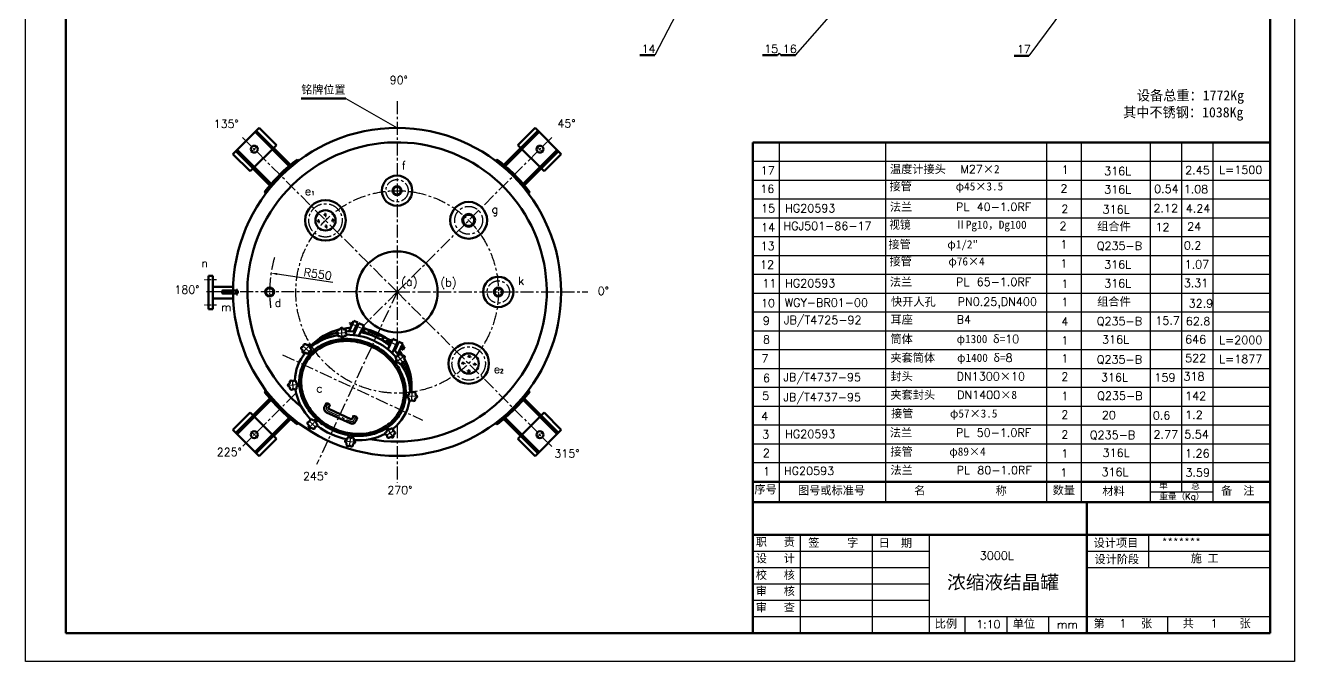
# Model space of a CAD drawing. Extents: x -857 to 5410, y -6702 to 2512.
# Drawn here: x -857 to 5410, y -6702 to -3560 of the extents above; entities that cross this region are included whole.
import ezdxf

# ---------------------------------------------------------------- set-up
doc = ezdxf.new("R2010")
doc.units = 0
doc.linetypes.add('CENTER2', pattern=[28.575, 19.05, -3.175, 3.175, -3.175])
doc.linetypes.add('CENTERX2', pattern=[101.6, 63.5, -12.7, 12.7, -12.7])
doc.layers.get('0').update_dxf_attribs({"linetype": 'CONTINUOUS'})
doc.layers.get('DEFPOINTS').update_dxf_attribs({"linetype": 'CONTINUOUS'})
doc.styles.get("Standard").update_dxf_attribs({"font": 'txt.shx', "height": 40})
doc.dimstyles.get("Standard").update_dxf_attribs({"dimtxt": 0.18, "dimasz": 0.18, "dimexe": 0.18, "dimexo": 0.0625, "dimgap": 0.09, "dimtad": 0, "dimtih": 1, "dimtoh": 1, "dimdec": 4, "dimzin": 0, "dimdsep": 46, "dimtxsty": 'Standard', "dimcen": 0.09, "dimadec": 0, "dimazin": 0, "dimtfac": 1, "dimtdec": 4, "dimtofl": 0, "dimtmove": 0, "dimatfit": 3, "dimfxl": 0, "dimtolj": 1, "dimtzin": 0, "dimarcsym": 0})

# ---------------------------------------------------------------- blocks, each defined once
blk = doc.blocks.new('*D39')
at = {"color": 0, "lineweight": -2}
blk.add_line((661.6, -4828.9), (386, -4787.7), dxfattribs=at)
at = {"color": 0}
blk.add_solid([(386.8, -4782.7), (385.3, -4792.6), (356.4, -4783.2)], dxfattribs=at)
at = {"layer": 'DEFPOINTS', "color": 0}
for p in [(356.4, -4783.2), (978.4, -4876.3)]:
    blk.add_point(p, dxfattribs=at)
at = {"color": 0, "insert": (587, -4787.4), "char_height": 40, "attachment_point": 5, "rotation": 351.48908}
blk.add_mtext('\\A1;R550', dxfattribs=at)

msp = doc.modelspace()

# ---------------------------------------------------------------- linework, layer by layer
for p, q in [((-856.6, -6701.7), (-856.6, 2512)), ((5409.9, 2512), (5409.9, -6701.7)), ((2945.8, -3707.4), (3712.7, -2826.9)), ((4707.8, -2887.3), (4098, -3709.3)), ((2635.9, -2964.7), (2250.9, -3707.4)), ((2864.3, -3696.9), (2856.1, -3707.4)), ((2864.3, -3696.9), (2872.5, -3707.4)), ((2226.1, -3707.4), (2184, -3707.4)), ((2831.4, -3707.4), (2789.3, -3707.4)), ((726.3, -3921), (978.7, -4066)), ((2734.2, -6561.7), (2734.2, -4138.8)), ((2866, -5914.5), (2866, -4138.8)), ((3392, -5914.5), (3392, -4138.8)), ((4185.7, -5914.5), (4185.7, -4138.8)), ((4357.5, -5914.5), (4357.5, -4138.8)), ((4698.7, -5914.5), (4698.7, -4138.8)), ((4852.3, -5863.7), (4852.3, -4138.8)), ((5008.1, -5914.5), (5008.1, -4138.8)), ((5289.9, -4231.8), (2734.2, -4231.8)), ((5289.9, -4324.9), (2734.2, -4324.9)), ((5289.9, -4417.9), (2734.2, -4417.9)), ((621.3, -4502.4), (619.1, -4492)), ((627.1, -4506.1), (623.4, -4485.9)), ((629.3, -4500.4), (627.4, -4488.9)), ((5289.9, -4510.9), (2734.2, -4510.9)), ((588.3, -4532.8), (586.1, -4522.4)), ((594.2, -4536.5), (590.5, -4516.3)), ((596.3, -4530.8), (594.4, -4519.3)), ((626.1, -4559.3), (623.9, -4548.9)), ((632, -4563), (628.3, -4542.8)), ((634.1, -4557.3), (632.2, -4545.8)), ((659.3, -4530), (657.1, -4519.6)), ((665.2, -4533.7), (661.5, -4513.5)), ((667.3, -4528), (665.4, -4516.5)), ((5289.9, -4604), (2734.2, -4604)), ((5289.9, -4697), (2734.2, -4697)), ((5289.9, -4790), (2734.2, -4790)), ((168.1, -4876), (48.1, -4876)), ((5289.9, -4883.1), (2734.2, -4883.1)), ((5289.9, -4976.1), (2734.2, -4976.1)), ((707.3, -5104.4), (704, -5050.7)), ((5289.9, -5069.1), (2734.2, -5069.1)), ((547.4, -5137.2), (511.5, -5177.3)), ((680.7, -5079.2), (730.6, -5076.2)), ((548.2, -5173.8), (510.9, -5140.5)), ((1016.4, -5192.3), (972.9, -5224)), ((1009.5, -5228.3), (980, -5187.8)), ((1345.9, -5198.6), (1325.7, -5194.9)), ((1340.3, -5200.7), (1328.8, -5198.8)), ((1342.2, -5192.7), (1331.8, -5190.5)), ((5289.9, -5162.2), (2734.2, -5162.2)), ((1315.6, -5231.6), (1295.4, -5227.9)), ((1309.9, -5233.7), (1298.4, -5231.8)), ((1311.9, -5225.7), (1301.4, -5223.5)), ((1339.5, -5263.7), (1329, -5261.5)), ((1372.5, -5236.3), (1352.3, -5232.7)), ((1366.8, -5238.5), (1355.3, -5236.6)), ((1368.8, -5230.5), (1358.3, -5228.3)), ((5289.9, -5255.2), (2734.2, -5255.2)), ((466.1, -5361.1), (463.7, -5311.2)), ((1343.2, -5269.6), (1323, -5265.9)), ((1337.5, -5271.7), (1326, -5269.8)), ((491.6, -5334.9), (437.8, -5337.5)), ((1051.5, -5417), (1053.7, -5367)), ((5289.9, -5348.2), (2734.2, -5348.2)), ((623.1, -5424.4), (650.6, -5437.3)), ((1079.3, -5393.2), (1025.6, -5390.8)), ((5289.9, -5441.3), (2734.2, -5441.3)), ((542.4, -5512.1), (579.1, -5546)), ((542.6, -5548.7), (579.1, -5509.1)), ((786.5, -5500.6), (758.9, -5487.8)), ((486.1, -5531), (492.7, -5524.4)), ((965.4, -5559.8), (923.5, -5587.2)), ((929.8, -5551.1), (959.2, -5596.2)), ((5289.9, -5534.3), (2734.2, -5534.3)), ((773.2, -5619.4), (719.9, -5612.2)), ((743.3, -5640.6), (750.1, -5591)), ((5289.9, -5627.3), (2734.2, -5627.3)), ((5289.9, -5720.4), (2734.2, -5720.4)), ((4698.7, -5863.7), (5008.1, -5863.7)), ((2734.2, -6561.7), (2734.2, -6076.3)), ((2969.7, -6561.7), (2969.7, -6076.3)), ((3326, -6561.7), (3326, -6076.3)), ((3607.5, -6561.7), (3607.5, -6076.3)), ((4689.3, -6238.1), (4689.3, -6076.3)), ((3607.5, -6157.2), (2734.2, -6157.2)), ((5289.9, -6157.2), (4384.2, -6157.2)), ((3607.5, -6238.1), (2734.2, -6238.1)), ((5289.9, -6238.1), (4384.2, -6238.1)), ((3607.5, -6319), (2734.2, -6319)), ((3607.5, -6399.9), (2734.2, -6399.9)), ((2734.2, -6468.7), (2734.2, -6561.7)), ((2734.2, -6480.8), (2734.2, -6561.7)), ((5289.9, -6480.8), (2734.2, -6480.8)), ((3783.4, -6561.7), (3783.4, -6480.8)), ((3990.1, -6561.7), (3990.1, -6480.8)), ((4196.8, -6561.7), (4196.8, -6480.8)), ((4783.3, -6561.7), (4783.3, -6480.8)), ((5409.9, -6701.7), (-856.6, -6701.7))]:
    msp.add_line(p, q)
at = {"lineweight": 50}
for p, q in [((-656.6, 2392), (-656.6, -6561.7)), ((5289.9, 2392), (5289.9, -6561.7)), ((5289.9, -5254.8), (5289.9, 2392)), ((2250.9, -3707.4), (2177.5, -3707.4)), ((2856.1, -3707.4), (2782.8, -3707.4)), ((2945.8, -3707.4), (2872.5, -3707.4)), ((4098, -3709.3), (4024.7, -3709.3)), ((505.5, -3921), (726.3, -3921)), ((297.8, -4065.4), (167.9, -4195.2)), ((297.8, -4065.4), (383, -4150.6)), ((1659.5, -4065.4), (1574.3, -4150.6)), ((1789.4, -4195.2), (1659.5, -4065.4)), ((277.1, -4086.1), (445.1, -4254.1)), ((283.6, -4079.6), (452.2, -4248.1)), ((1673.7, -4079.6), (1505.2, -4248.1)), ((1680.2, -4086.1), (1512.2, -4254.1)), ((167.9, -4195.2), (253.2, -4280.4)), ((182.1, -4181), (350.7, -4349.6)), ((188.6, -4174.5), (356.7, -4342.6)), ((253.2, -4280.4), (383, -4150.6)), ((1574.3, -4150.6), (1704.2, -4280.4)), ((1768.7, -4174.5), (1600.6, -4342.6)), ((1775.2, -4181), (1606.6, -4349.6)), ((1789.4, -4195.2), (1704.2, -4280.4)), ((2734.2, -6561.7), (2734.2, -4138.8)), ((5289.9, -4138.8), (2734.2, -4138.8)), ((486.1, -4221.2), (492.7, -4227.8)), ((1471.2, -4221.2), (1464.7, -4227.8)), ((323.8, -4383.5), (330.3, -4390.1)), ((1633.5, -4383.5), (1627, -4390.1)), ((48.1, -4796.7), (48.1, -4961.7)), ((48.1, -4796.7), (68.1, -4796.7)), ((68.1, -4796.7), (68.1, -4961.7)), ((68.1, -4850.7), (168.5, -4850.7)), ((117.9, -4868.5), (188.8, -4868.5)), ((117.9, -4883.5), (188.8, -4883.5)), ((68.1, -4907.7), (168.8, -4907.7)), ((68.1, -4961.7), (48.1, -4961.7)), ((741.4, -5070.3), (765.6, -5018.6)), ((748.1, -5040.9), (755.1, -5025.7)), ((748.1, -5040.9), (753.9, -5043.6)), ((755.1, -5025.7), (761, -5028.4)), ((762.6, -5088.7), (790, -5030)), ((763.7, -5070.8), (784.1, -5027.2)), ((765.6, -5018.6), (784.1, -5027.2)), ((772.4, -5052.2), (778.3, -5055)), ((779.5, -5037), (785.4, -5039.8)), ((790, -5030), (814.3, -5041.3)), ((790.2, -5093), (814.3, -5041.3)), ((802.7, -5066.3), (945.8, -5133.1)), ((809.8, -5051.2), (952.9, -5117.9)), ((933.4, -5159.8), (957.5, -5108.1)), ((954.5, -5178.2), (981.9, -5119.5)), ((981.9, -5119.5), (957.5, -5108.1)), ((967.5, -5165.8), (987.8, -5122.2)), ((977.3, -5129.3), (983.2, -5132)), ((982.2, -5182.5), (1006.3, -5130.8)), ((1006.3, -5130.8), (987.8, -5122.2)), ((970.2, -5144.5), (976.1, -5147.2)), ((994.6, -5155.8), (1007.9, -5162)), ((1001.7, -5140.7), (1015, -5146.9)), ((1007.9, -5162), (1015, -5146.9)), ((323.8, -5368.7), (330.3, -5362.1)), ((1633.5, -5368.7), (1627, -5362.1)), ((182.1, -5571.2), (350.7, -5402.6)), ((188.6, -5577.7), (356.7, -5409.6)), ((620.2, -5442.7), (627.7, -5426.6)), ((640.9, -5445.7), (645.9, -5435)), ((1768.7, -5577.7), (1600.6, -5409.6)), ((1775.2, -5571.2), (1606.6, -5402.6)), ((167.9, -5557), (253.2, -5471.7)), ((383, -5601.6), (253.2, -5471.7)), ((277.1, -5666.1), (445.1, -5498.1)), ((283.6, -5672.6), (452.2, -5504)), ((630.4, -5470.6), (746.4, -5524.7)), ((644.3, -5455), (749.4, -5504)), ((758.7, -5500.7), (763.7, -5490)), ((774.3, -5514.5), (781.8, -5498.4)), ((1673.7, -5672.6), (1505.2, -5504)), ((1680.2, -5666.1), (1512.2, -5498.1)), ((1704.2, -5471.7), (1574.3, -5601.6)), ((1789.4, -5557), (1704.2, -5471.7)), ((167.9, -5557), (297.8, -5686.8)), ((1471.2, -5531), (1464.7, -5524.4)), ((1659.5, -5686.8), (1789.4, -5557)), ((297.8, -5686.8), (383, -5601.6)), ((1659.5, -5686.8), (1574.3, -5601.6)), ((5289.9, -5813.4), (2734.2, -5813.4)), ((5289.9, -5914.5), (2734.2, -5914.5)), ((4384.2, -6076.3), (4384.2, -5914.5)), ((5289.9, -6076.3), (2734.2, -6076.3)), ((4384.2, -6561.7), (4384.2, -6076.3)), ((-656.6, -6561.7), (5289.9, -6561.7))]:
    msp.add_line(p, q, dxfattribs=at)
at = {"linetype": 'CENTERX2'}
for p, q in [((978.7, -3934.7), (978.7, -5118)), ((978.7, -4876.1), (207.3, -4104.8)), ((978.7, -4876.1), (1750, -4104.8)), ((978.7, -4876), (37.4, -4876)), ((188.8, -4892.9), (188.8, -4860.2)), ((978.7, -4875.7), (580.9, -5728.8)), ((978.7, -4876.1), (813.7, -5041)), ((978.7, -4876), (1920.1, -4876)), ((978.7, -4876.1), (1750, -5647.4)), ((739.7, -5027), (1013.9, -5154.9)), ((412.5, -5186.3), (1104.8, -5509.1)), ((477, -5377.7), (207.3, -5647.4)), ((630.5, -5444.2), (638.3, -5427.6)), ((637.3, -5462.8), (747.9, -5514.4)), ((766.5, -5507.6), (774.3, -5490.9)), ((978.7, -5535.4), (978.7, -5817.4))]:
    msp.add_line(p, q, dxfattribs=at)
at = {"linetype": 'CENTER2'}
for p, q in [((289.7, -4154.6), (257.2, -4187.1)), ((1700.1, -4187.1), (1667.7, -4154.6)), ((87.1, -4816.7), (27.3, -4816.7)), ((87.1, -4941.7), (27.3, -4941.7)), ((257.2, -5565.1), (289.7, -5597.5)), ((1667.7, -5597.5), (1700.1, -5565.1))]:
    msp.add_line(p, q, dxfattribs=at)
at = {"lineweight": 50}
for centre, radius in [((978.7, -4876), 810), ((273.4, -4170.9), 17.2), ((1683.9, -4170.9), 17.2), ((978.4, -4375.9), 75), ((978.4, -4375.9), 22.5), ((978.4, -4375.9), 19), ((625, -4522.6), 100), ((1332, -4522.3), 90.8), ((625, -4522.6), 50), ((1332, -4522.3), 31.4), ((1332, -4522.3), 27.5), ((978.7, -4876), 200), ((1478.4, -4876), 75), ((349.4, -4876), 22.5), ((349.4, -4876), 19), ((1478.4, -4876), 22.5), ((1478.4, -4876), 19), ((1332.1, -5229.4), 100), ((1004.7, -5150.6), 3.64), ((1332.1, -5229.4), 50), ((273.4, -5581.3), 17.2), ((1683.9, -5581.3), 17.2)]:
    msp.add_circle(centre, radius, dxfattribs=at)
at = {"linetype": 'CENTERX2'}
for centre, radius in [((978.4, -4375.9), 55), ((978.7, -4876), 500), ((625, -4522.6), 82.5), ((1332, -4522.3), 68.8), ((1478.4, -4876), 55), ((1332.1, -5229.4), 82.5)]:
    msp.add_circle(centre, radius, dxfattribs=at)
at = {"lineweight": 50}
for centre, radius, start, end in [((978.4, -4876.3), 739, 259.58156, 230.41844), ((978.7, -4876.1), 819.4, 126.94891, 143.05109), ((978.7, -4876.1), 819.4, 36.94891, 53.05109), ((184, -4876), 8.94, 302.9693, 57.0307), ((689.6, -5069.7), 7, 79.64531, 227.27143), ((680.8, -5079.2), 6, 319.64531, 47.27143), ((691.9, -5056.9), 6, 259.64531, 347.27143), ((704.6, -5059.7), 7, 19.64531, 167.27143), ((716.8, -5055.4), 6, 199.64531, 287.27143), ((720.7, -5067.8), 7, 319.64531, 107.27143), ((730.6, -5076.2), 6, 139.64531, 227.27143), ((523.9, -5140), 7, 34.43635, 182.06247), ((534.7, -5132.7), 6, 214.43635, 302.06247), ((541.6, -5143.7), 7, 334.43635, 122.06247), ((690.7, -5087.6), 7, 139.64531, 287.27143), ((694.5, -5100.1), 6, 19.64531, 107.27143), ((706.8, -5095.7), 7, 199.64531, 347.27143), ((719.4, -5098.5), 6, 79.64531, 167.27143), ((721.8, -5085.8), 7, 259.64531, 47.27143), ((511.9, -5153.5), 7, 94.43635, 242.06247), ((505.9, -5164.9), 6, 334.43635, 62.06247), ((517.6, -5170.5), 7, 154.43635, 302.06247), ((510.9, -5140.5), 6, 274.43635, 2.06247), ((524.5, -5181.6), 6, 34.43635, 122.06247), ((535.2, -5174.2), 7, 214.43635, 2.06247), ((548.2, -5173.7), 6, 94.43635, 182.06247), ((553.3, -5149.3), 6, 154.43635, 242.06247), ((547.2, -5160.8), 7, 274.43635, 62.06247), ((978.3, -5200.8), 7, 82.27939, 229.90552), ((980.1, -5187.9), 6, 262.27939, 349.90552), ((992.9, -5190.2), 7, 22.27939, 169.90552), ((1004.9, -5185.2), 6, 202.27939, 289.90552), ((1009.3, -5197.4), 7, 322.27939, 109.90552), ((980.2, -5218.7), 7, 142.27939, 289.90552), ((969.9, -5210.7), 6, 322.27939, 49.90552), ((984.6, -5230.9), 6, 22.27939, 109.90552), ((996.7, -5225.9), 7, 202.27939, 349.90552), ((1009.5, -5228.2), 6, 82.27939, 169.90552), ((1011.2, -5215.3), 7, 262.27939, 49.90552), ((1019.6, -5205.4), 6, 142.27939, 229.90552), ((442.7, -5324.7), 6, 288.979, 16.60512), ((455.1, -5321), 7, 48.979, 196.60512), ((463.7, -5311.2), 6, 228.979, 316.60512), ((473.1, -5320.2), 7, 348.979, 136.60512), ((485.9, -5322.6), 6, 168.979, 256.60512), ((978.7, -4876.1), 819.4, 216.94891, 233.05109), ((446.9, -5337), 7, 108.979, 256.60512), ((443.9, -5349.7), 6, 348.979, 76.60512), ((456.7, -5352.2), 7, 168.979, 316.60512), ((466.1, -5361.1), 6, 48.979, 136.60512), ((474.6, -5351.3), 7, 228.979, 16.60512), ((487.1, -5347.6), 6, 108.979, 196.60512), ((482.9, -5335.3), 7, 288.979, 76.60512), ((1034.6, -5391.2), 7, 103.68694, 251.31306), ((1031.6, -5378.6), 6, 283.68694, 11.31306), ((1044.3, -5376), 7, 43.68694, 191.31306), ((1053.7, -5367.1), 6, 223.68694, 311.31306), ((1062.3, -5376.8), 7, 343.68694, 131.31306), ((1074.8, -5380.5), 6, 163.68694, 251.31306), ((1070.6, -5392.8), 7, 283.68694, 71.31306), ((978.7, -4876.1), 819.4, 306.94891, 323.05109), ((639.2, -5451.6), 21, 155, 245), ((631.7, -5441.8), 15.7, 25.40579, 104.59421), ((647.2, -5448.7), 7, 155, 245), ((1030.5, -5403.5), 6, 343.68694, 71.31306), ((1042.9, -5407.2), 7, 163.68694, 311.31306), ((1051.5, -5417), 6, 43.68694, 131.31306), ((1060.9, -5408), 7, 223.68694, 11.31306), ((1073.7, -5405.4), 6, 103.68694, 191.31306), ((542.4, -5512.1), 6, 273.47821, 1.10433), ((555.4, -5511.8), 7, 33.47821, 181.10433), ((566.2, -5504.7), 6, 213.47821, 301.10433), ((573, -5515.8), 7, 333.47821, 121.10433), ((752.3, -5497.7), 7, 245, 335), ((767.6, -5505.2), 15.7, 25.40579, 104.59421), ((543.2, -5525.1), 7, 93.47821, 241.10433), ((536.9, -5536.4), 6, 333.47821, 61.10433), ((548.5, -5542.3), 7, 153.47821, 301.10433), ((555.2, -5553.4), 6, 33.47821, 121.10433), ((566.1, -5546.2), 7, 213.47821, 1.10433), ((579.1, -5546), 6, 93.47821, 181.10433), ((584.6, -5521.6), 6, 153.47821, 241.10433), ((578.3, -5533), 7, 273.47821, 61.10433), ((755.3, -5505.7), 21, 245, 335), ((926.5, -5574.5), 7, 109.29803, 256.92416), ((922.2, -5562.2), 6, 289.29803, 16.92416), ((934.6, -5558.4), 7, 49.29803, 196.92416), ((943.1, -5548.6), 6, 229.29803, 316.92416), ((952.6, -5557.4), 7, 349.29803, 136.92416), ((965.4, -5559.9), 6, 169.29803, 256.92416), ((962.4, -5572.5), 7, 289.29803, 76.92416), ((728.9, -5613.4), 7, 98.46132, 246.08745), ((723.6, -5625.3), 6, 338.46132, 66.08745), ((726.9, -5600.5), 6, 278.46132, 6.08745), ((735.7, -5630), 7, 158.46132, 306.08745), ((739.9, -5599.2), 7, 38.46132, 186.08745), ((743.3, -5640.6), 6, 38.46132, 126.08745), ((750, -5591.1), 6, 218.46132, 306.08745), ((753.5, -5632.5), 7, 218.46132, 6.08745), ((757.7, -5601.6), 7, 338.46132, 126.08745), ((766.4, -5631.1), 6, 98.46132, 186.08745), ((769.8, -5606.3), 6, 158.46132, 246.08745), ((764.5, -5618.2), 7, 278.46132, 66.08745), ((923.5, -5587.1), 6, 349.29803, 76.92416), ((936.3, -5589.6), 7, 169.29803, 316.92416), ((945.8, -5598.4), 6, 49.29803, 136.92416), ((954.3, -5588.6), 7, 229.29803, 16.92416), ((966.7, -5584.8), 6, 109.29803, 196.92416)]:
    msp.add_arc(centre, radius, start, end, dxfattribs=at)
at = {"linetype": 'CENTERX2'}
for centre, radius, start, end in [((978.4, -4876.3), 629, 164.23547, 187.09905), ((643.2, -5450.1), 14, 155, 245), ((753.8, -5501.7), 14, 245, 335)]:
    msp.add_arc(centre, radius, start, end, dxfattribs=at)
msp.add_arc((126.7, -4876), 10.5, 314.43724, 45.56276)
at = {"lineweight": 50}
msp.add_ellipse((117.9, -4876), major_axis=(0, -7.5), ratio=0.461975, dxfattribs=at)
at = {"lineweight": 50, "extrusion": (0, 0, -1)}
for start_param, end_param in [(1.892195, 2.485103), (2.536048, 2.667384), (2.744846, 2.754662), (2.955766, 3.141593)]:
    msp.add_ellipse((758.6, -5347.7), major_axis=(-124.9, -267.8), ratio=0.984465, start_param=start_param, end_param=end_param, dxfattribs=at)
at = {"lineweight": 50}
for major_axis, ratio, start_param, end_param in [((-263.6, 122.9), 0.943535, 5.084977, 5.236972), ((-263.6, 122.9), 0.943535, 4.790127, 4.987363), ((-263.6, 122.9), 0.943535, 5.38174, 5.950532), ((-263.6, 122.9), 0.872751, 5.36371, 5.930083), ((-263.6, 122.9), 0.872751, 4.248705, 5.204284), ((-124.9, -267.8), 0.984465, 2.955766, 3.141593), ((-263.6, 122.9), 0.943535, 4.437415, 4.634651), ((-263.6, 122.9), 0.872751, 6.054566, 6.641466), ((-263.6, 122.9), 0.943535, 4.215181, 4.339801), ((-124.9, -267.8), 0.984465, 2.562942, 2.667384), ((-263.6, 122.9), 0.872751, 3.549919, 4.090167), ((-263.6, 122.9), 0.943535, 3.522285, 4.06982), ((-124.9, -267.8), 0.984465, 1.922117, 2.515695), ((-263.6, 122.9), 0.872751, 6.813096, 7.42592), ((-263.6, 122.9), 0.872751, 2.730272, 3.377047), ((-263.6, 122.9), 0.872751, 7.582019, 8.147427), ((-263.6, 122.9), 0.872751, 1.975882, 2.559637)]:
    msp.add_ellipse((758.6, -5347.7), major_axis=major_axis, ratio=ratio, start_param=start_param, end_param=end_param, dxfattribs=at)
at = {"extrusion": (0, 0, -1)}
msp.add_ellipse((758.6, -5347.7), major_axis=(-124.9, -267.8), ratio=0.984465, start_param=1.570796, end_param=1.764195, dxfattribs=at)
for major_axis, ratio, start_param, end_param in [((-263.6, 122.9), 0.943535, 6.07308, 6.283185), ((-263.6, 122.9), 0.943535, 3.141593, 3.359439), ((-124.9, -267.8), 0.984465, 1.570796, 1.773665)]:
    msp.add_ellipse((758.6, -5347.7), major_axis=major_axis, ratio=ratio, start_param=start_param, end_param=end_param)
at = {"lineweight": 50}
for points, knots in [([(514.3, -5233.7), (510.9, -5241), (508, -5248.4), (500.5, -5271.2), (497.3, -5287.1), (495, -5315), (495.1, -5326.8), (497.1, -5351.5), (499.3, -5364.4), (506, -5390.1), (510.4, -5402.8), (521.5, -5427.6), (528.1, -5439.8), (542.1, -5461.4), (549.2, -5470.9), (564.6, -5489.1), (573, -5497.8), (590.9, -5514.3), (600.3, -5522), (622.3, -5537.8), (635.1, -5545.7), (661.5, -5559.4), (675.3, -5565.4), (703.4, -5575.2), (717.8, -5579.1), (743.9, -5584.1), (755.6, -5585.7), (778.9, -5587.3), (790.6, -5587.5), (813.6, -5586.4), (824.9, -5585.1), (849.8, -5580.7), (863.2, -5577.3), (888.8, -5568.3), (901.1, -5562.9), (922.3, -5551.3), (931.3, -5545.4), (948.4, -5532.6), (956.3, -5525.6), (971, -5510.6), (977.7, -5502.7), (991.7, -5483.3), (998.5, -5471.6), (1009.5, -5447.3), (1013.7, -5434.7), (1019.6, -5408.9), (1021.4, -5395.8), (1022.3, -5369.1), (1021.5, -5355.6), (1017.5, -5328.5), (1014.2, -5315), (1005.2, -5288.3), (999.5, -5275.2), (986.8, -5251.8), (980.2, -5241.3), (965.6, -5221.3), (957.5, -5211.6), (940.1, -5193.3), (930.7, -5184.7), (910.7, -5168.6), (900.2, -5161.1), (876.5, -5146.5), (863.3, -5139.5), (836, -5127.7), (821.9, -5122.7), (795.8, -5115.5), (783.9, -5113), (759.9, -5109.5), (747.9, -5108.5), (724, -5107.9), (712.1, -5108.3), (688.7, -5110.7), (677.3, -5112.7), (654.9, -5118), (644.1, -5121.3), (623.2, -5129.4), (613.1, -5134), (594, -5144.7), (584.9, -5150.6), (567.9, -5163.6), (559.9, -5170.7), (542.4, -5188.7), (533.5, -5200.2), (521.6, -5219.3), (517.7, -5226.4), (514.3, -5233.7)], [0, 0, 0, 0, 0.104427, 0.104427, 0.313281, 0.313281, 0.462881, 0.462881, 0.624941, 0.624941, 0.787001, 0.787001, 0.94906, 0.94906, 1.085092, 1.085092, 1.221124, 1.221124, 1.357155, 1.357155, 1.521529, 1.521529, 1.685903, 1.685903, 1.850278, 1.850278, 1.982241, 1.982241, 2.114205, 2.114205, 2.246169, 2.246169, 2.409461, 2.409461, 2.572753, 2.572753, 2.707372, 2.707372, 2.841991, 2.841991, 2.97661, 2.97661, 3.152343, 3.152343, 3.325533, 3.325533, 3.49574, 3.49574, 3.665946, 3.665946, 3.836153, 3.836153, 4.00636, 4.00636, 4.149168, 4.149168, 4.291977, 4.291977, 4.434786, 4.434786, 4.577594, 4.577594, 4.741649, 4.741649, 4.905704, 4.905704, 5.04137, 5.04137, 5.177036, 5.177036, 5.312702, 5.312702, 5.448368, 5.448368, 5.583684, 5.583684, 5.719, 5.719, 5.854316, 5.854316, 5.989632, 5.989632, 6.177398, 6.177398, 6.283185, 6.283185, 6.283185, 6.283185]), ([(523.4, -5238), (520.1, -5245), (517.2, -5252.2), (510.8, -5272), (508, -5284.9), (505.1, -5311.3), (504.9, -5324.8), (507.2, -5351.9), (509.7, -5365.6), (517.3, -5392.7), (522.5, -5406.1), (535.3, -5432.3), (542.9, -5445), (560.5, -5469.3), (570.5, -5480.9), (592.4, -5502.6), (604.3, -5512.6), (629.8, -5530.8), (643.3, -5538.9), (671.5, -5553), (686.1, -5558.9), (716.1, -5568.4), (731.3, -5571.9), (762, -5576.4), (777.3, -5577.5), (807.6, -5577), (822.6, -5575.5), (851.5, -5570.1), (865.5, -5566.2), (892.2, -5556.1), (904.8, -5549.9), (928.3, -5535.6), (939.2, -5527.4), (958.9, -5509.3), (967.7, -5499.4), (983.1, -5478.2), (989.7, -5466.9), (1000.4, -5443.1), (1004.5, -5430.7), (1010.2, -5405), (1011.7, -5391.8), (1012.2, -5365), (1011.1, -5351.4), (1006.3, -5324.1), (1002.5, -5310.5), (992.4, -5283.7), (986.1, -5270.6), (970.9, -5245.2), (962.2, -5232.9), (942.5, -5209.8), (931.5, -5198.8), (907.9, -5178.8), (895.1, -5169.6), (868.3, -5153.3), (854.1, -5146.2), (825, -5134.2), (810, -5129.4), (779.6, -5122.2), (764.2, -5119.9), (733.6, -5117.7), (718.4, -5117.9), (688.6, -5120.7), (674, -5123.4), (646.1, -5131), (632.7, -5136), (607.4, -5148.2), (595.6, -5155.3), (573.8, -5171.5), (563.8, -5180.5), (546.1, -5200.2), (538.3, -5210.8), (528.7, -5227.2), (525.9, -5232.5), (523.4, -5238)], [0, 0, 0, 0, 0.106686, 0.106686, 0.285921, 0.285921, 0.465157, 0.465157, 0.644393, 0.644393, 0.823628, 0.823628, 1.002864, 1.002864, 1.182099, 1.182099, 1.361335, 1.361335, 1.54057, 1.54057, 1.719806, 1.719806, 1.899042, 1.899042, 2.078277, 2.078277, 2.257513, 2.257513, 2.436748, 2.436748, 2.615984, 2.615984, 2.795219, 2.795219, 2.974455, 2.974455, 3.15369, 3.15369, 3.332926, 3.332926, 3.512162, 3.512162, 3.691397, 3.691397, 3.870633, 3.870633, 4.049868, 4.049868, 4.229104, 4.229104, 4.408339, 4.408339, 4.587575, 4.587575, 4.766811, 4.766811, 4.946046, 4.946046, 5.125282, 5.125282, 5.304517, 5.304517, 5.483753, 5.483753, 5.662988, 5.662988, 5.842224, 5.842224, 6.02146, 6.02146, 6.200695, 6.200695, 6.283185, 6.283185, 6.283185, 6.283185])]:
    msp.add_open_spline(points, degree=3, knots=knots, dxfattribs=at)
msp.add_point((758.6, -5347.7))

# ---------------------------------------------------------------- texts
at = {"attachment_point": 1}
for s, insert, char_height, width in [('14', (2186.1, -3655.3), 40, 105.398), ('15', (2791.3, -3655.3), 40, 105.398), ('16', (2883.1, -3655.9), 40, 105.398), ('17', (4039, -3656.9), 40, 105.398), ('90%%d', (942.1, -3809.5), 40, 198.079), ('{\\f宋体|b0|i0|c134|p2;铭牌位置}', (505.5, -3856.6), 40, 602.591), ('{\\fTxt|b0|i0|c134|p2;  设备总重：1772Kg\\P其中不锈钢：1038Kg}', (4563, -3880.5), 50, 690.43), ('135%%d', (73.2, -4026.1), 40, 161.146), ('45%%d', (1770.4, -4023.8), 40, 235.522), ('17', (2773.7, -4256.1), 40.45, 65.205), ('{\\f宋体|b0|i0|c134|p2;温度计接头}  M27{\\fTxt|b0|i0|c134|p2;×2}', (3411.8, -4249.2), 40.45, 762.004), ('1', (4259.4, -4252.1), 40.4, 70.884), ('316L', (4469.6, -4258.9), 40.45, 295.534), ('2.45', (4869.6, -4254.4), 40.45, 184.652), ('L=1500', (5037.3, -4252.7), 40.45, 321.01), ('16', (2771.9, -4346.8), 40.45, 65.205), ('{\\f宋体|b0|i0|c134|p2;接管}      {\\f宋体|b0|i0|c134|p2;φ45×3.5}', (3409.8, -4334.4), 40.45, 946.137), ('2', (4253.5, -4344.8), 40.4, 66.438), ('316L', (4469.6, -4349.6), 40.45, 295.534), ('0.54', (4716, -4347), 40.45, 184.652), ('1.08', (4863, -4348.4), 40, 160), ('15', (2775.5, -4442.8), 40.45, 65.205), ('HG20593', (2894.5, -4442.5), 40.45, 472.164), ('{\\f宋体|b0|i0|c134|p2;法兰}      PL 40-1.0RF', (3411.4, -4435.8), 40.45, 946.137), ('2', (4258.1, -4445.3), 40.4, 66.438), ('316L', (4461.7, -4448.3), 40.45, 295.534), ('2.12', (4713.2, -4442.4), 40.45, 127.836), ('4.24', (4872.4, -4443.4), 40.45, 122.154), ('14', (2775.5, -4537.1), 40.45, 65.205), ('HGJ501-86-17', (2886, -4529.8), 40.45, 534.585), ('{\\fTxt|b0|i0|c134|p2;视镜        ⅡPg10，Dg100}', (3408.8, -4523.9), 40.45, 818.121), ('2', (4249.2, -4530.3), 40.4, 66.438), ('{\\f宋体|b0|i0|c134|p2;组合件}', (4435.1, -4531.7), 40.45, 295.534), ('12', (4723.1, -4535.6), 40.45, 115.187), ('24', (4879.6, -4532.6), 40.45, 129.954), ('13', (2773.4, -4629.2), 40.45, 65.205), ('{\\f宋体|b0|i0|c134|p2;接管}     {\\f宋体|b0|i0|c134|p2;φ1/2\\f宋体|b0|i0|c0|p2;"}', (3404.5, -4620.8), 40.45, 946.137), ('1', (4253.5, -4620.6), 40.4, 66.438), ('Q235-B', (4433.1, -4628.1), 40.45, 295.534), ('0.2', (4863.4, -4626.2), 40, 136.727), ('{\\f宋体|b0|i0|c134|p2;接管}     {\\f宋体|b0|i0|c134|p2;φ76×4}', (3409.8, -4704.8), 40.45, 946.137), ('12', (2770.5, -4721), 40.45, 65.205), ('1', (4253.5, -4715.3), 40.4, 66.438), ('316L', (4469.6, -4720.6), 40.45, 295.534), ('1.07', (4866.7, -4719.4), 40.45, 127.836), ('11', (2781.6, -4813.6), 40.45, 89.983), ('HG20593', (2894.5, -4812.9), 40.45, 472.164), ('{\\f宋体|b0|i0|c134|p2;法兰}      PL 65-1.0RF', (3411.4, -4806.3), 40.45, 946.137), ('1', (4258.1, -4815.8), 40.4, 66.438), ('316L', (4469.6, -4813.2), 40.45, 295.534), ('3.31', (4863, -4811.9), 40, 160), ('180%%d', (-120.9, -4844.6), 40, 165.066), ('0%%d', (1969.4, -4851.2), 40, 178.272), ('10', (2774.9, -4911), 40.45, 82.159), ('WGY-BR01-00', (2892.6, -4908.9), 40.45, 534.585), ('{\\f宋体|b0|i0|c134|p2;快开人孔}   PN0.25,DN400', (3417.2, -4904), 40.45, 946.137), ('1', (4258.1, -4905.6), 40.4, 66.438), ('{\\f宋体|b0|i0|c134|p2;组合件}', (4435.1, -4903.3), 40.45, 295.534), ('32.9', (4886.6, -4912.3), 40.45, 113.632), ('9', (2784, -4997.9), 40.4, 26.082), ('JB/T4725-92', (2888.2, -4994.3), 40.45, 517.291), ('{\\f宋体|b0|i0|c134|p2;耳座}      B4', (3414.4, -4992.1), 40.45, 946.137), ('4', (4258.1, -5001.5), 40.4, 66.438), ('Q235-B', (4433.1, -5000), 40.45, 295.534), ('15.7', (4722.1, -4997.3), 40.45, 101.664), ('62.8', (4872.4, -5000.3), 40.45, 122.154), ('8', (2785.3, -5090.4), 40.4, 26.082), ('{\\f宋体|b0|i0|c134|p2;筒体}      {\\fTxt|b0|i0|c134|p2;φ1300 δ=}10', (3414.4, -5088.2), 40.45, 946.137), ('1', (4258.1, -5095.3), 40.4, 66.438), ('316L', (4459.1, -5090.8), 40.45, 295.534), ('646', (4869, -5090), 40.45, 122.595), ('L=2000', (5037.3, -5093.1), 40.45, 321.01), ('7', (2777.4, -5184.3), 40.4, 50.86), ('{\\f宋体|b0|i0|c134|p2;夹套筒体}   {\\fTxt|b0|i0|c134|p2;φ1400 δ=}8', (3414.4, -5180.8), 40.45, 946.137), ('1', (4258.1, -5184.6), 40.4, 66.438), ('Q235-B', (4433.1, -5189.2), 40.45, 295.534), ('522', (4869, -5182.6), 40.45, 125.585), ('L=1877', (5037.3, -5186.7), 40.45, 167.607), ('6', (2785.3, -5280.7), 40.4, 41.731), ('JB/T4737-95', (2885.8, -5277), 40.45, 514.301), ('{\\f宋体|b0|i0|c134|p2;封头}      DN1300{\\f宋体|b0|i0|c134|p2;×}10', (3414.4, -5272.4), 40.45, 946.137), ('2', (4258.1, -5273.9), 40.4, 66.438), ('316L', (4453.7, -5277.3), 40.45, 295.534), ('159', (4717.7, -5278.5), 40.45, 127.836), ('318', (4861.1, -5273), 40.45, 151.217), ('5', (2781.4, -5368.8), 40.4, 33.907), ('JB/T4737-95', (2885.8, -5375.6), 40.45, 514.301), ('{\\f宋体|b0|i0|c134|p2;夹套封头}   DN1400{\\f宋体|b0|i0|c134|p2;×8}', (3414.4, -5363.9), 40.45, 946.137), ('1', (4258.1, -5370), 40.4, 66.438), ('Q235-B', (4435.2, -5368.5), 40.45, 295.534), ('142', (4869.6, -5369.3), 40.45, 139.199), ('{\\f宋体|b0|i0|c134|p2;接管}     {\\f宋体|b0|i0|c134|p2;φ57×3.5}', (3417.4, -5456), 40.45, 946.137), ('4', (2776.2, -5469.1), 40.4, 35.211), ('2', (4258.1, -5461.6), 40.4, 66.438), ('20', (4458.4, -5464.3), 40, 155.132), ('0.6', (4710.4, -5465.9), 40, 131.468), ('1.2', (4869.6, -5463), 40.45, 184.652), ('3', (2781.4, -5559), 40.4, 31.299), ('HG20593', (2894.5, -5557.2), 40.45, 472.164), ('{\\f宋体|b0|i0|c134|p2;法兰}      PL 50-1.0RF', (3411.4, -5550.6), 40.45, 946.137), ('2', (4258.1, -5560), 40.4, 66.438), ('Q235-B', (4398.9, -5562.2), 40.45, 295.534), ('2.77', (4713.3, -5559.5), 40.45, 170.448), ('5.54', (4865.1, -5559.1), 40.45, 144.722), ('{\\f宋体|b0|i0|c134|p2;接管}     {\\f宋体|b0|i0|c134|p2;φ89×4}', (3414.4, -5644.2), 40.45, 946.137), ('225%%d', (88.3, -5646.5), 40, 161.146), ('315%%d', (1755.4, -5654), 40, 247.917), ('2', (2784, -5651.5), 40.4, 11.737), ('1', (4258.1, -5653.9), 40.4, 66.438), ('316L', (4461.7, -5650.3), 40.45, 295.534), ('1.26', (4868.8, -5653.1), 40.45, 139.31), ('1', (2785.3, -5741.5), 40.4, 10.433), ('HG20593', (2888.5, -5739.5), 40.45, 472.164), ('{\\f宋体|b0|i0|c134|p2;法兰}      PL 80-1.0RF', (3414.4, -5735.8), 40.45, 946.137), ('1', (4253.5, -5747.7), 40.4, 66.438), ('316L', (4456.5, -5744.9), 40.45, 295.534), ('3.59', (4870.7, -5747.7), 40.45, 137.378), ('245%%d', (514.1, -5766.2), 40, 227.441), ('\\f宋体|b0|i0|c134|p2;序号', (2742.6, -5830.7), 40.45, 115.771), ('\\f宋体|b0|i0|c134|p2;单', (4741.3, -5817.7), 30.337, 61.456), ('\\f宋体|b0|i0|c134|p2;总', (4899, -5819), 30.337, 54.628), ('270%%d', (930.4, -5834.9), 40, 158.464), ('\\f宋体|b0|i0|c134|p2;图号或标准号', (2957.9, -5835.6), 40.45, 917.533), ('\\f宋体|b0|i0|c134|p2;名', (3531.7, -5835.9), 40.45, 61.29), ('\\f宋体|b0|i0|c134|p2;称', (3933.5, -5837.6), 40.45, 80.018), ('\\f宋体|b0|i0|c134|p2;数量', (4215.3, -5834.6), 40.45, 213.837), ('\\f宋体|b0|i0|c134|p2;材料', (4460.4, -5839.4), 40.45, 143.011), ('\\f宋体|b0|i0|c134|p2;重量（\\Ftxt.shx;Kg\\f宋体|b0|i0|c134|p2;）', (4742.2, -5871.1), 30.337, 357.732), ('\\f宋体|b0|i0|c134|p2;备  注', (5046.5, -5837), 40.45, 204.172), ('\\f宋体|b0|i0|c134|p2;职   责', (2749.9, -6090.1), 40.45, 286.622), ('\\f宋体|b0|i0|c134|p2;签     字', (3008.2, -6094), 40.45, 313.352), ('\\f宋体|b0|i0|c134|p2;日  期', (3355.9, -6095.3), 40.45, 219.873), ('\\f宋体|b0|i0|c134|p2;设计项目', (4417.3, -6094.8), 40.45, 334.391), ('{\\fSimSun|b0|i0|c134|p2;*******}', (4754.3, -6092.3), 40.45, 601.029), ('\\f宋体|b0|i0|c134|p2;设   计', (2749.9, -6171.6), 40.45, 286.622), ('3000L', (3855.2, -6158), 40.45, 349.316), ('\\f宋体|b0|i0|c134|p2;设计阶段', (4421.6, -6175.6), 40.45, 275.381), ('\\f宋体|b0|i0|c134|p2;施 工', (4897.1, -6170.9), 40.45, 249.154), ('\\f宋体|b0|i0|c134|p2;校   核', (2749.9, -6253.2), 40.45, 286.622), ('{\\f宋体|b0|i0|c134|p2;浓缩液结晶罐}', (3694.3, -6276), 67.416, 648.606), ('\\f宋体|b0|i0|c134|p2;审   核', (2749.9, -6333.1), 40.45, 286.622), ('\\f宋体|b0|i0|c134|p2;审   查', (2749.9, -6413.7), 40.45, 286.622), ('\\f宋体|b0|i0|c134|p2;比例', (3633.3, -6494.1), 40.45, 123.761), ('1:10', (3837.8, -6497.3), 40, 169.308), ('\\f宋体|b0|i0|c134|p2;单位', (4017.8, -6494.1), 40.45, 156.676), ('mm', (4236.3, -6498.1), 40.45, 117.178), ('\\f宋体|b0|i0|c134|p2;第\\Ftxt.shx;  1  \\f宋体|b0|i0|c134|p2;张', (4417.3, -6492.8), 40.45, 334.417), ('\\f宋体|b0|i0|c134|p2;共   \\Ftxt.shx;1   \\f宋体|b0|i0|c134|p2;张', (4857, -6492.8), 40.45, 422.629)]:
    msp.add_mtext(s, dxfattribs=dict(at, insert=insert, char_height=char_height, width=width))
at = {"lineweight": 50, "char_height": 40, "attachment_point": 1}
for s, insert, width in [('f', (1001.4, -4230.9), 104.125), ('e{\\H0.5x;1}', (523.2, -4358.1), 106.605), ('g', (1445.3, -4447.9), 146.271), ('n', (12.4, -4713.3), 94.055), ('(a)', (999, -4806.2), 126.77), ('(b)', (1192.1, -4808.7), 151.306), ('k', (1576.9, -4800.7), 104.125), ('m', (109.1, -4931), 81.787), ('d', (374.4, -4909.9), 99.775), ('e{\\H0.5x;2}', (1456.1, -5236.9), 143.792), ('c', (579.5, -5332.3), 82.715)]:
    msp.add_mtext(s, dxfattribs=dict(at, insert=insert, width=width))

# ---------------------------------------------------------------- dimensions: what is measured, and where the dimension line sits
dim = msp.add_radius_dim(center=(978.4, -4876.3), mpoint=(356.4, -4783.2), text='R550', dimstyle='Standard', override={"dimtxt": 40, "dimasz": 30, "dimexe": 10, "dimexo": 3, "dimgap": 10, "dimtad": 1, "dimtih": 0, "dimtoh": 0, "dimdec": 0, "dimzin": 8, "dimlunit": 6, "dimcen": 2.5, "dimclre": 256, "dimtdec": 0, "dimtofl": 1})
dim.commit()
dim.dimension.update_dxf_attribs({"geometry": '*D39', "text_midpoint": (582.5, -4817.1), "dimtype": 164})

doc.saveas('drawing.dxf')
